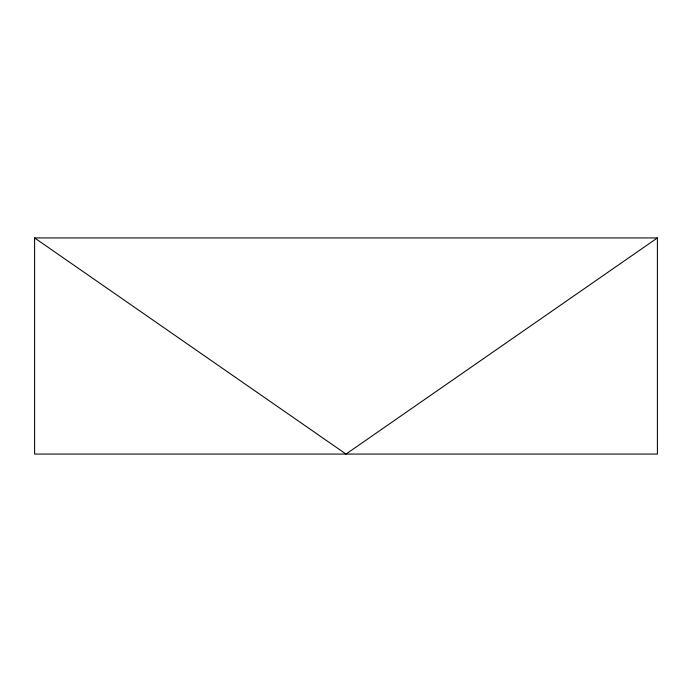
<?xml version="1.0" encoding="UTF-8"?>
<svg xmlns="http://www.w3.org/2000/svg" width="692" height="692" viewBox="0 0 692 692"><rect width="100%" height="100%" fill="white"/><g stroke="black" fill="none" stroke-linecap="round" stroke-linejoin="round"><path stroke-width="1.04" d="M657.4 237.936L346 454.064L34.6 237.936L34.6 454.064L657.4 454.064L657.4 237.936L34.6 237.936"/></g></svg>
